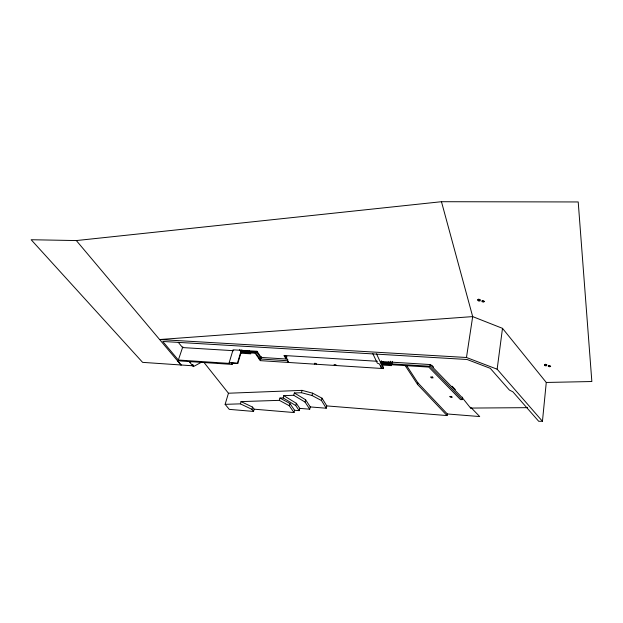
<?xml version="1.0" encoding="UTF-8"?>
<svg xmlns="http://www.w3.org/2000/svg" width="623" height="623" viewBox="0 0 623 623"><rect width="100%" height="100%" fill="white"/><g stroke="black" fill="none" stroke-linecap="round" stroke-linejoin="round"><path stroke-width="0.93" d="M542.446 421.288L546.27 382.46L502.496 328.344L472.686 316.601L159.62 339.535L466.471 357.493L497.146 369.205L542.446 421.288L538.708 421.288L512.893 391.828L509.373 390.045L490.278 368.333L467.079 359.494L162.782 341.459L178.349 360.024L229.84 363.443L229.194 362.578L233.072 349.822L256.995 351.279L261.193 357.431L286.175 359.012L286.884 356.379M497.146 369.205L502.496 328.344M527.541 407.66L470.575 408.065L470.692 407.255M240.603 351.512L255.407 352.416L255.173 353.218L260.282 360.639L383.386 368.582L383.558 367.749L381.463 363.256L381.292 364.097L428.795 367.087L460.506 399.623L462.25 399.6L462.616 397.124M466.471 357.493L472.686 316.601L441.466 201.712L76.341 240.564L31.15 239.73L142.605 362.36L193.605 365.849L193.348 366.628L189.875 362.399L190.132 361.613M203.978 362.446L228.446 393.23L302.062 390.372L312.598 393.168L322.044 398.206L326.787 405.908L447.041 415.564L447.298 413.968L417.877 382.818L406.492 365.397M462.25 399.6L429.839 366.254L430.135 364.548L381.214 361.511M447.041 415.564L417.581 384.469L417.877 382.818M390.021 363.762L390.528 361.239M390.434 364.673L390.598 363.832M391.859 363.879L392.365 361.356M388.526 361.971L388.596 364.556M372.834 353.677L377.312 363.147L379.469 363.98L381.58 368.466L381.751 367.64M429.839 366.254L383.285 363.373L383.114 364.214L382.693 363.302L383.036 361.628M382.693 363.302L380.871 363.193L381.385 360.678M228.446 393.23L225.129 404.335L240.385 403.852L241.039 401.601L279.338 400.348L279.953 398.05L283.185 397.941L283.792 395.644L296.338 403.299L299.764 408.377L309.724 409.194L305.052 402.069L293.737 395.286L294.336 392.981L305.628 399.771L310.277 406.928L326.242 408.221L326.787 405.908M326.242 408.221L321.484 400.542L322.044 398.206M321.484 400.542L312.022 395.512L312.598 393.168M309.724 409.194L310.277 406.928M305.052 402.069L305.628 399.771M279.953 398.05L289.905 403.463L294.578 410.261L299.196 410.643L299.764 408.377M294.336 392.981L301.47 392.716L302.062 390.372M241.039 401.601L252.556 407.107L254.161 409.186L294.001 412.535L294.578 410.261M299.196 410.643L295.754 405.581L296.338 403.299M294.001 412.535L289.313 405.752L289.905 403.463M285.622 355.593L288.542 362.461L287.437 360.725L287.787 359.385M225.129 404.335L229.256 409.366L253.53 411.421L254.161 409.186M253.53 411.421L251.926 409.35L252.556 407.107M260.282 360.639L260.507 359.853M260.772 358.926L261.419 356.644M287.437 360.725L259.09 358.91L259.316 358.116L260.967 358.225L256.762 352.073L256.995 351.279M240.961 353.21L250.828 353.825L249.286 351.621L249.519 350.827M239.629 350.219L239.863 349.433M241.856 349.861L237.768 363.559L237.449 363.123L241.272 350.321M181.044 364.992L177.493 360.772L232.13 364.416L232.691 362.555M178.349 360.024L182.812 346.801M189.875 362.399L191.518 361.504M193.348 366.628L201.019 362.454M283.792 395.644L293.737 395.286M546.27 382.46L591.85 381.525L578.214 201.953L441.466 201.712M241.701 350.811L249.776 351.302M233.711 350.702L182.555 347.572L178.271 342.3M249.286 351.621L256.762 352.073M241.467 351.598L249.543 352.096M241.109 352.345L255.173 353.218M377.46 361.285L283.932 355.492L286.175 359.012M381.042 362.352L390.193 362.921M382.304 365.062L391.415 365.639L390.87 364.432M229.194 362.578L237.449 363.123M237.768 363.559L231.164 363.116L232.13 364.416M447.298 413.968L479.718 416.553L471.331 407.917M301.47 392.716L312.022 395.512M240.385 403.852L251.926 409.35M279.338 400.348L289.313 405.752M283.185 397.941L295.754 405.581M431.614 365.062L433.6 367.118M452.096 386.237L455.382 389.64M430.135 364.548L462.5 397.949L470.575 408.065M76.341 240.564L181.044 364.992M255.407 352.416L260.11 359.276M405.137 365.499L417.581 384.469M284.594 355.39L286.393 358.217M314.872 364.159L314.35 363.287L316.071 363.396L316.585 364.276M334.582 365.436L334.092 364.556L335.836 364.665L336.327 365.545M376.502 353.833L380.871 363.193M381.292 364.097L383.386 368.582M380.762 365.818L381.58 368.466M480.138 299.858L479.959 301.01L478.433 300.964L477.662 299.78L478.713 299.095L480.138 299.858M546.753 364.883L546.464 365.81L545.039 365.732L544.447 364.759L545.507 364.237L546.753 364.883M478.176 299.71L477.942 300.27L479.788 300.356L478.176 299.71M544.938 364.72L544.65 365.164L546.371 365.28L544.938 364.72M482.638 300.971L482.295 301.4L483.853 301.61L482.638 300.971M548.995 365.849L548.622 366.192L550.054 366.394L548.995 365.849M484.453 301.454L483.619 302.085L482.023 301.734L481.875 300.878L483.378 300.707L484.453 301.454M550.646 366.285L549.79 366.776L548.333 366.449L548.279 365.756L549.712 365.654L550.646 366.285M432.276 376.977L430.532 377.016L431.396 377.896L433.141 377.85L432.276 376.977M451.434 396.43L449.728 396.454L450.538 397.279L452.243 397.256L451.434 396.43M193.605 365.849L192.445 364.439L193.605 365.849"/></g></svg>
